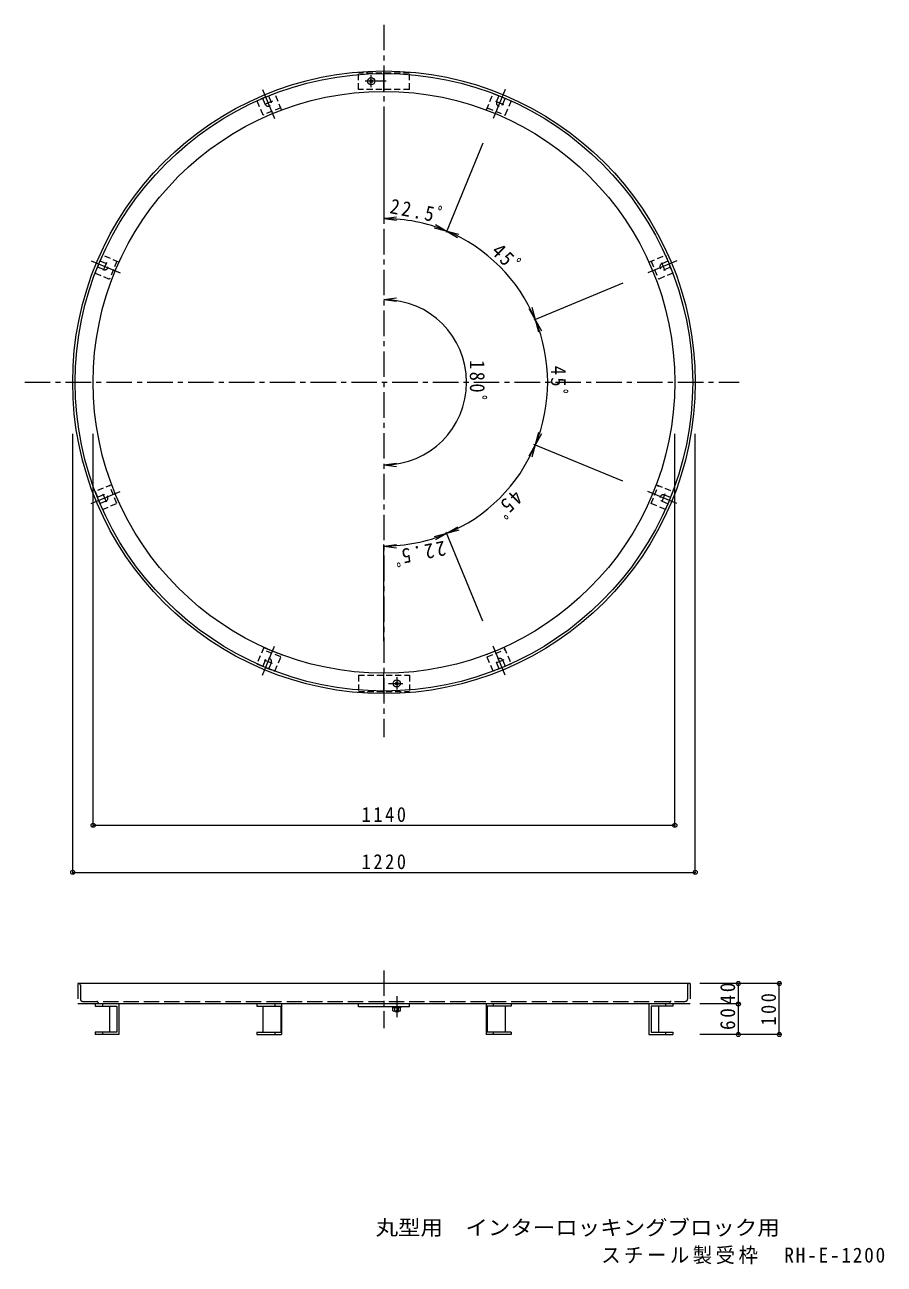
# Model space of a CAD drawing. Units: millimetres on the paper, enlarged 3 times, with parts at other scales. Extents: x -422 to 1140, y -414 to 371.
# Drawn here: x -422 to 84, y -414 to 315 of the extents above; entities that cross this region are included whole.
import ezdxf
from ezdxf.enums import TextEntityAlignment as Align

# ---------------------------------------------------------------- set-up
doc = ezdxf.new("R2010")
doc.units = ezdxf.units.MM
doc.header["$LTSCALE"] = 3
doc.header["$PDMODE"] = 32
doc.header["$PDSIZE"] = 2.4
for name, pattern in [('CHAIN1', [8, 5, -1, 1, -1]), ('CHAIN2', [12, 9, -1, 1, -1]), ('DASHED1', [1.8, 1.2, -0.6]), ('DASHED3', [4, 3, -1])]:
    doc.linetypes.add(name, pattern=pattern)
for name, color, linetype, lineweight in [('0-0_通り芯', 7, 'CHAIN1', 18), ('0-2_本体（蓋）', 3, 'Continuous', 18), ('0-4_寸法', 7, 'Continuous', 18)]:
    doc.layers.add(name, color=color, linetype=linetype, lineweight=lineweight)
doc.layers.add('F-E_F-Eﾚｲﾔ', color=7, linetype='Continuous')
doc.styles.add('ＭＳ ゴシック', font='')
doc.styles.get('ＭＳ ゴシック').set_extended_font_data('MS Gothic')

msp = doc.modelspace()

# ---------------------------------------------------------------- linework, layer by layer
at = {"layer": '0-0_通り芯'}
for p, q in [((-210.504, 314.927), (-210.504, -103.849)), ((-421.681, 104.762), (-1.694, 104.762))]:
    msp.add_line(p, q, dxfattribs=at)
at = {"layer": '0-2_本体（蓋）', "color": 4, "linetype": 'DASHED1'}
for p, q in [((-195.504, 286.562), (-225.504, 286.562)), ((-225.504, 276.962), (-225.504, 286.562)), ((-195.504, 276.962), (-195.504, 286.562)), ((-195.504, 276.962), (-225.504, 276.962)), ((-225.504, -67.438), (-225.504, -77.038)), ((-225.504, -67.438), (-195.504, -67.438)), ((-195.504, -67.438), (-195.504, -77.038)), ((-225.504, -77.038), (-195.504, -77.038))]:
    msp.add_line(p, q, dxfattribs=at)
at = {"layer": '0-2_本体（蓋）', "color": 4, "linetype": 'CHAIN1'}
for p, q in [((-218.004, 278.162), (-218.004, 285.362)), ((-209.254, 281.762), (-221.604, 281.762)), ((-207.829, -72.238), (-199.404, -72.238)), ((-203.004, -68.638), (-203.004, -75.838)), ((-203.004, -256.096), (-203.004, -268.514))]:
    msp.add_line(p, q, dxfattribs=at)
at = {"layer": '0-2_本体（蓋）', "color": 7}
for p, q in [((-210.504, 275.762), (-210.504, 287.762)), ((-217.19, 280.948), (-218.818, 282.576)), ((-218.818, 280.948), (-217.19, 282.576)), ((-210.504, -78.238), (-210.504, -66.238)), ((-205.254, -264.651), (-205.254, -262.917)), ((-201.317, -264.867), (-204.691, -264.867)), ((-204.204, -264.867), (-204.204, -265.137)), ((-204.204, -265.137), (-201.804, -265.137)), ((-204.129, -264.651), (-204.129, -262.917)), ((-203.874, -264.867), (-203.874, -265.137)), ((-202.134, -264.867), (-202.134, -265.137)), ((-201.88, -264.651), (-201.88, -262.917)), ((-201.804, -264.867), (-201.804, -265.137)), ((-200.754, -264.651), (-200.754, -262.917)), ((-200.679, -262.917), (-200.679, -262.437))]:
    msp.add_line(p, q, dxfattribs=at)
at = {"layer": '0-2_本体（蓋）', "color": 4, "linetype": 'CHAIN2'}
for p, q in [((-281.841, 276.984), (-274.77, 259.912)), ((-139.167, 276.984), (-146.239, 259.912)), ((-276.086, 269.992), (-280.785, 268.046)), ((-144.923, 269.992), (-140.223, 268.046)), ((-382.727, 176.099), (-365.655, 169.027)), ((-373.713, 175.225), (-375.66, 170.525)), ((-38.282, 176.099), (-55.354, 169.027)), ((-47.296, 175.225), (-45.349, 170.525)), ((-382.727, 33.425), (-365.655, 40.497)), ((-375.735, 39.181), (-373.788, 34.481)), ((-38.282, 33.425), (-55.354, 40.497)), ((-45.274, 39.181), (-47.22, 34.481)), ((-281.841, -67.46), (-274.77, -50.389)), ((-139.167, -67.46), (-146.239, -50.389)), ((-280.967, -58.447), (-276.267, -60.393)), ((-140.042, -58.447), (-144.741, -60.393))]:
    msp.add_line(p, q, dxfattribs=at)
at = {"layer": '0-2_本体（蓋）', "linetype": 'DASHED1'}
for p, q in [((-274.716, 274.619), (-285.248, 270.256)), ((-285.248, 270.256), (-281.23, 260.555)), ((-280.328, 268.235), (-281.763, 271.7)), ((-276.725, 269.728), (-278.16, 273.192)), ((-270.698, 264.918), (-274.716, 274.619)), ((-150.311, 264.918), (-146.293, 274.619)), ((-146.293, 274.619), (-135.76, 270.256)), ((-144.284, 269.728), (-142.849, 273.192)), ((-140.681, 268.235), (-139.246, 271.7)), ((-135.76, 270.256), (-139.779, 260.555)), ((-271.173, 266.182), (-281.705, 261.82)), ((-149.836, 266.182), (-139.303, 261.82)), ((-376.016, 179.464), (-380.378, 168.932)), ((-373.978, 174.585), (-377.442, 176.021)), ((-366.315, 175.446), (-376.016, 179.464)), ((-367.545, 176.004), (-371.908, 165.472)), ((-54.694, 175.446), (-44.993, 179.464)), ((-53.464, 176.004), (-49.101, 165.472)), ((-47.031, 174.585), (-43.566, 176.021)), ((-44.993, 179.464), (-40.63, 168.932)), ((-380.378, 168.932), (-370.678, 164.914)), ((-375.47, 170.982), (-378.935, 172.417)), ((-40.63, 168.932), (-50.331, 164.914)), ((-45.539, 170.982), (-42.074, 172.417)), ((-370.66, 44.568), (-380.361, 40.55)), ((-367.545, 33.52), (-371.908, 44.052)), ((-53.464, 33.52), (-49.101, 44.052)), ((-50.348, 44.568), (-40.647, 40.55)), ((-380.361, 40.55), (-375.999, 30.018)), ((-375.47, 38.542), (-378.935, 37.106)), ((-45.539, 38.542), (-42.074, 37.106)), ((-40.647, 40.55), (-45.01, 30.018)), ((-373.978, 34.938), (-377.442, 33.503)), ((-375.999, 30.018), (-366.298, 34.036)), ((-45.01, 30.018), (-54.711, 34.036)), ((-47.031, 34.938), (-43.566, 33.503)), ((-281.189, -51.049), (-285.207, -60.749)), ((-271.173, -56.659), (-281.705, -52.296)), ((-281.189, -51.049), (-270.656, -55.411)), ((-274.675, -65.112), (-270.656, -55.411)), ((-139.82, -51.049), (-150.352, -55.411)), ((-146.334, -65.112), (-150.352, -55.411)), ((-149.836, -56.659), (-139.303, -52.296)), ((-139.82, -51.049), (-135.802, -60.749)), ((-285.207, -60.749), (-274.675, -65.112)), ((-280.328, -58.711), (-281.763, -62.176)), ((-276.725, -60.204), (-278.16, -63.668)), ((-135.802, -60.749), (-146.334, -65.112)), ((-144.284, -60.204), (-142.849, -63.668)), ((-140.681, -58.711), (-139.246, -62.176))]:
    msp.add_line(p, q, dxfattribs=at)
at = {"layer": '0-2_本体（蓋）', "color": 2}
for p, q in [((-210.504, -66.238), (-210.504, -66.238)), ((-203.818, -71.424), (-202.19, -73.052)), ((-202.19, -71.424), (-203.818, -73.052))]:
    msp.add_line(p, q, dxfattribs=at)
at = {"layer": '0-2_本体（蓋）', "color": 7, "linetype": 'CHAIN1'}
msp.add_line((-210.504, -240.911), (-210.504, -274.861), dxfattribs=at)
at = {"layer": '0-2_本体（蓋）'}
for p, q in [((-30.504, -248.637), (-390.504, -248.637)), ((-30.504, -260.637), (-390.504, -260.637)), ((-380.361, -260.637), (-380.361, -261.987)), ((-380.361, -261.987), (-367.545, -261.987)), ((-375.999, -260.637), (-375.999, -261.987)), ((-371.908, -261.987), (-371.908, -277.287)), ((-367.545, -261.987), (-367.545, -277.287)), ((-285.207, -260.637), (-285.207, -261.987)), ((-285.207, -261.987), (-271.173, -261.987)), ((-281.705, -261.987), (-281.705, -277.287)), ((-274.675, -260.637), (-274.675, -261.987)), ((-271.173, -261.987), (-271.173, -277.287)), ((-270.656, -260.637), (-270.656, -278.637)), ((-195.504, -262.437), (-195.504, -260.637)), ((-150.352, -260.637), (-150.352, -278.637)), ((-149.836, -261.987), (-149.836, -277.287)), ((-135.802, -261.987), (-149.836, -261.987)), ((-146.334, -260.637), (-146.334, -261.987)), ((-139.303, -261.987), (-139.303, -277.287)), ((-135.802, -260.637), (-135.802, -261.987)), ((-53.464, -261.987), (-53.464, -277.287)), ((-40.647, -261.987), (-53.464, -261.987)), ((-49.101, -261.987), (-49.101, -277.287)), ((-45.01, -260.637), (-45.01, -261.987)), ((-40.647, -260.637), (-40.647, -261.987)), ((-380.361, -277.287), (-380.361, -278.637)), ((-367.545, -277.287), (-380.361, -277.287)), ((-375.999, -277.287), (-375.999, -278.637)), ((-285.207, -277.287), (-285.207, -278.637)), ((-285.207, -277.287), (-271.173, -277.287)), ((-285.207, -278.637), (-270.656, -278.637)), ((-274.675, -277.287), (-274.675, -278.637)), ((-135.802, -278.637), (-150.352, -278.637)), ((-135.802, -277.287), (-149.836, -277.287)), ((-146.334, -277.287), (-146.334, -278.637)), ((-135.802, -277.287), (-135.802, -278.637)), ((-53.464, -277.287), (-40.647, -277.287)), ((-45.01, -277.287), (-45.01, -278.637)), ((-40.647, -277.287), (-40.647, -278.637))]:
    msp.add_line(p, q, dxfattribs=at)
at = {"layer": '0-2_本体（蓋）', "linetype": 'DASHED3'}
for p, q in [((-390.504, -248.637), (-390.504, -260.637)), ((-389.004, -249.537), (-389.004, -257.787)), ((-32.005, -249.537), (-32.005, -257.787)), ((-30.504, -248.637), (-30.504, -260.637)), ((-387.654, -259.137), (-33.354, -259.137)), ((-378.504, -260.037), (-378.504, -260.637)), ((-42.504, -260.037), (-42.504, -260.637))]:
    msp.add_line(p, q, dxfattribs=at)
at = {"layer": '0-2_本体（蓋）'}
for points in [[(-366.298, -260.637), (-366.298, -278.637), (-380.361, -278.637)], [(-195.504, -262.437), (-225.504, -262.437), (-225.504, -260.637)], [(-54.711, -260.637), (-54.711, -278.637), (-40.647, -278.637)]]:
    msp.add_lwpolyline(points, dxfattribs=at)
at = {"layer": '0-2_本体（蓋）', "color": 7}
msp.add_lwpolyline([(-200.679, -262.917), (-205.329, -262.917), (-205.329, -262.437)], dxfattribs=at)
at = {"layer": '0-2_本体（蓋）'}
for centre, radius in [((-210.504, 104.762), 183), ((-218.004, 281.762), 2.1), ((-210.504, 104.762), 171), ((-203.004, -72.238), 2.1)]:
    msp.add_circle(centre, radius, dxfattribs=at)
at = {"layer": '0-2_本体（蓋）', "color": 7}
msp.add_circle((-210.504, 104.762), 181.5, dxfattribs=at)
at = {"layer": '0-2_本体（蓋）', "linetype": 'DASHED1'}
for centre, start, end in [((-278.526, 268.982), 202.5, 22.5), ((-142.482, 268.982), 157.5, 337.5), ((-374.724, 172.784), 247.5, 67.5), ((-46.285, 172.784), 112.5, 292.5), ((-374.724, 36.74), 292.5, 112.5), ((-46.285, 36.74), 67.5, 247.5), ((-278.526, -59.458), 337.5, 157.5), ((-142.482, -59.458), 22.5, 202.5)]:
    msp.add_arc(centre, 1.95, start, end, dxfattribs=at)
at = {"layer": '0-2_本体（蓋）', "linetype": 'DASHED3'}
for centre, radius, start, end in [((-389.904, -249.537), 0.9, 0, 90), ((-31.104, -249.537), 0.9, 90, 180), ((-387.654, -257.787), 1.35, 180, 270), ((-379.404, -260.037), 0.9, 0, 90), ((-41.604, -260.037), 0.9, 90, 180), ((-33.354, -257.787), 1.35, 270, 0)]:
    msp.add_arc(centre, radius, start, end, dxfattribs=at)
at = {"layer": '0-2_本体（蓋）', "color": 7}
for centre, radius, start, end in [((-204.691, -264.027), 0.84, 227.92572, 312.07428), ((-203.004, -261.84), 3.027, 248.19786, 291.80214), ((-201.317, -264.027), 0.84, 227.92557, 312.07463)]:
    msp.add_arc(centre, radius, start, end, dxfattribs=at)
at = {"layer": '0-4_寸法'}
for p, q in [((-210.504, 256.843), (-210.504, 200.117)), ((-152.306, 245.266), (-174.013, 192.859)), ((-210.504, 201.017), (-203.068, 201.996)), ((-210.504, 201.017), (-203.068, 200.038)), ((-180.164, 197.44), (-167.174, 189.94)), ((-180.913, 195.632), (-166.425, 191.749)), ((-70, 162.961), (-122.407, 141.253)), ((-210.504, 153.343), (-203.068, 154.322)), ((-210.504, 153.343), (-203.068, 152.364)), ((-125.326, 148.092), (-117.826, 135.102)), ((-123.517, 148.842), (-119.635, 134.353)), ((-393.504, -184.243), (-393.504, 74.421)), ((-381.504, -156.514), (-381.504, 74.421)), ((-117.826, 74.422), (-125.326, 61.431)), ((-119.635, 75.171), (-123.517, 60.682)), ((-39.504, -156.514), (-39.504, 74.421)), ((-27.504, -184.243), (-27.504, 74.421)), ((-70, 46.563), (-122.407, 68.271)), ((-210.504, 56.181), (-203.068, 57.16)), ((-210.504, 56.181), (-203.068, 55.202)), ((-166.425, 17.775), (-180.913, 13.892)), ((-167.174, 19.584), (-180.164, 12.084)), ((-152.306, -35.742), (-174.013, 16.665)), ((-210.504, 8.507), (-203.068, 9.485)), ((-210.504, -47.319), (-210.504, 9.407)), ((-210.504, 8.507), (-203.068, 7.528)), ((-381.504, -155.614), (-39.504, -155.614)), ((-393.504, -183.343), (-27.504, -183.343)), ((22.799, -248.637), (-24.737, -248.637)), ((-2.115, -278.637), (-2.115, -248.637)), ((21.899, -278.637), (21.899, -248.637)), ((-1.215, -260.637), (-24.737, -260.637)), ((22.799, -278.637), (-24.737, -278.637))]:
    msp.add_line(p, q, dxfattribs=at)
for radius, start, end in [(96.255, 67.5, 90), (96.255, 22.5, 67.5), (48.581, 270, 90), (96.255, 337.5, 22.5), (96.255, 292.5, 337.5), (96.255, 270, 292.5)]:
    msp.add_arc((-210.504, 104.762), radius, start, end, dxfattribs=at)
for p in [(-381.504, -155.614), (-39.504, -155.614), (-393.504, -183.343), (-27.504, -183.343), (-2.115, -248.637), (21.899, -248.637), (-2.115, -260.637), (-2.115, -278.637), (21.899, -278.637)]:
    msp.add_point(p, dxfattribs=at)

# ---------------------------------------------------------------- texts
at = {"layer": '0-4_寸法', "color": 2, "char_height": 8.798, "attachment_point": 7, "style": 'ＭＳ ゴシック'}
for s, insert, rotation in [('\\T1.28;\\W0.9;22.5ﾟ', (-207.558, 204.152), 348.75), ('\\T1.27;\\W0.9;45ﾟ', (-148.063, 180.992), 315), ('\\T1.28;\\W0.9;180ﾟ', (-160.123, 117.887), 270), ('\\T1.27;\\W0.9;45ﾟ', (-112.449, 114.512), 270), ('\\T1.27;\\W0.9;45ﾟ', (-134.274, 42.321), 225), ('\\T1.28;\\W0.9;22.5ﾟ', (-175.192, 11.81), 191.25), ('\\T1.27;\\W0.95;40', (-3.915, -261.012), 90), ('\\T1.27;\\W0.9;100', (20.099, -273.387), 90), ('\\T1.27;\\W0.95;60', (-3.915, -276.012), 90)]:
    msp.add_mtext(s, dxfattribs=dict(at, insert=insert, rotation=rotation))
for s, insert in [('\\T1.28;\\W0.9;1140', (-223.629, -153.814)), ('\\T1.28;\\W0.9;1220', (-223.629, -181.543))]:
    msp.add_mtext(s, dxfattribs=dict(at, insert=insert))
at = {"layer": 'F-E_F-Eﾚｲﾔ', "style": 'ＭＳ ゴシック', "width": 1.1}
msp.add_text('丸型用\u3000インターロッキングブロック用', height=8.798, dxfattribs=at).set_placement((-215.414, -399.175), align=Align.BOTTOM_LEFT)
at = {"layer": 'F-E_F-Eﾚｲﾔ', "insert": (-82.763, -413.666), "char_height": 8.798, "attachment_point": 7, "style": 'ＭＳ ゴシック'}
msp.add_mtext('\\T1.18;\\W0.95;スチール製受枠\u3000RH-E-1200', dxfattribs=at)

doc.saveas('drawing.dxf')
